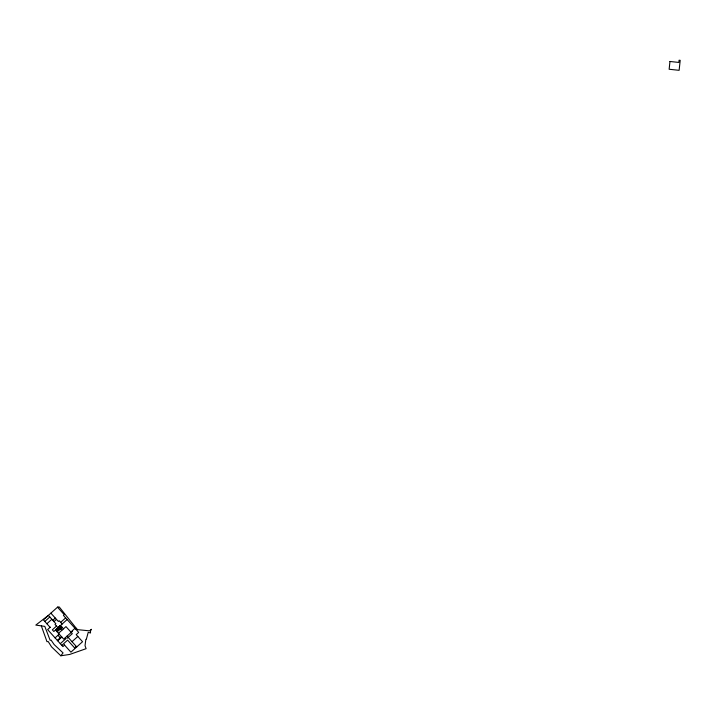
<?xml version="1.0" encoding="UTF-8"?>
<svg xmlns="http://www.w3.org/2000/svg" width="716" height="716" viewBox="0 0 716 716"><rect width="100%" height="100%" fill="white"/><g stroke="black" fill="none" stroke-linecap="round" stroke-linejoin="round"><path stroke-width="1.07" d="M41.349 625.954L46.97 641.661L48.205 641.554L51.507 646.825L60.833 655.784L63.053 652.903L54.121 644.525L51.051 640.059L50.165 640.337L44.804 626.384L35.8 625.086L48.384 615.393L55.839 623.699L55.007 624.442L57.996 627.762M44.822 621.452L49.807 616.977M46.88 623.743L51.865 619.268M52.787 620.298L55.284 618.06M53.977 621.622L56.466 619.376M50.317 627.153L47.623 629.579L62.919 646.602L64.574 645.107M56.501 626.097L52.349 629.829L53.843 631.494L67.134 619.555M60.654 622.374L65.639 617.89M56.994 631.664L61.979 627.189M58.488 633.32L65.962 626.607L72.307 633.669L67.322 638.144M55.078 637.884L59.231 634.152M57.325 640.373L61.478 636.64M57.692 640.793L61.844 637.061M70.884 632.085L75.708 627.601M72.432 631.297L63.715 639.137L55.508 629.999M60.305 643.693L66.123 638.475L65.371 637.643M76.084 629.516L76.755 628.917M61.8 645.358L67.608 640.131L74.607 647.917L76.263 646.432M72.003 641.679L77.82 636.461M60.833 655.784L69.738 654.433L86.108 648.687L85.034 645.698L85.848 639.361L86.314 639.397L88.22 632.335L90.502 632.989L90.502 630.877L91.442 629.301L89.464 630.841L77.319 629.615L59.258 606.98L57.763 606.962L43.399 619.868L50.111 627.341M57.513 607.186L64.225 614.659L63.402 615.402L78.697 632.425L76.2 634.662L82.546 641.724L70.92 652.169L64.207 644.695M62.149 624.03L59.159 620.709L58.336 621.452L50.872 613.156M60.484 625.524L63.473 628.845M60.305 625.686L61.791 627.35M60.117 625.856L61.612 627.52M59.929 626.026L61.424 627.681M59.75 626.187L61.245 627.851M59.562 626.357L61.057 628.013M59.383 626.518L60.869 628.183M59.195 626.688L60.69 628.344M59.007 626.849L60.502 628.514M58.828 627.019L61.809 630.34M67.036 636.148L76.737 646.942M58.64 627.18L60.135 628.845M58.452 627.35L59.947 629.006M58.273 627.511L59.768 629.176M58.086 627.681L59.58 629.337M57.907 627.842L59.392 629.507M57.719 628.013L59.213 629.668M57.531 628.174L59.025 629.838M57.352 628.344L58.837 629.999M57.164 628.505L58.658 630.17M56.985 628.675L58.47 630.34M56.797 628.836L58.291 630.501M56.609 629.006L58.103 630.671M56.43 629.176L57.915 630.832M56.242 629.337L57.736 631.002M56.054 629.507L57.548 631.163M55.875 629.668L57.369 631.333M55.687 629.838L57.182 631.494M57.987 635.271L60.225 637.759M669.97 61.478L669.138 69.255L679.126 70.32L680.2 60.332L679.09 60.216L678.849 62.435L669.97 61.478"/></g></svg>
